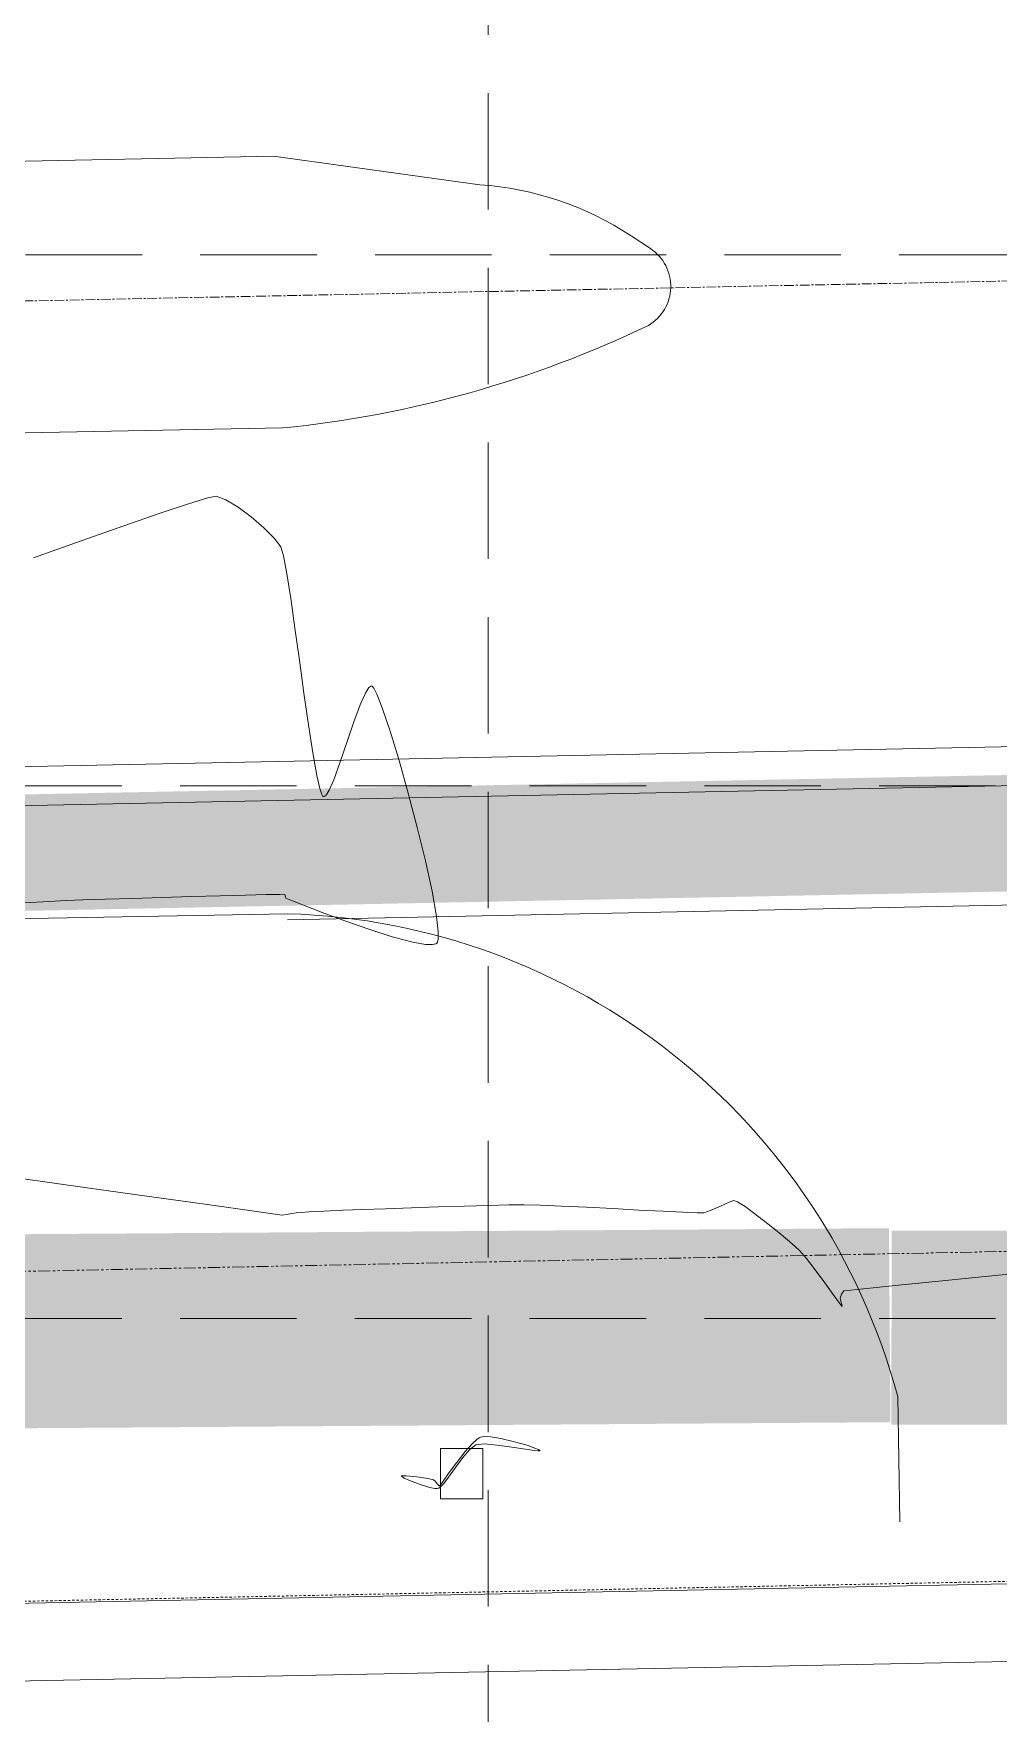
# Model space of a CAD drawing. Extents: x 2140663 to 2528301, y 336313 to 7007653.
# Drawn here: x 2527617.4 to 2527667.1, y 7007439.5 to 7007526 of the extents above; entities that cross this region are included whole.
import ezdxf

# ---------------------------------------------------------------- set-up
doc = ezdxf.new("R2010")
doc.units = 0
doc.header["$MEASUREMENT"] = 0
for name, pattern in [('HIDDEN', [0.375, 0.25, -0.125]), ('PHANTOM2', [1.25, 0.625, -0.125, 0.125, -0.125, 0.125, -0.125]), ('xdrc002pt$0$CL', [0.7000000000000001, 0.5, -0.05, 0.1, -0.05]), ('xdrc002pt$0$HIDDEN2', [0.1875, 0.125, -0.0625])]:
    doc.linetypes.add(name, pattern=pattern)
for name, color, linetype in [('1 EXISTING CONTOURS', 43, 'Continuous'), ('1 SILT FENCE', 200, 'Continuous'), ('GRID', 254, 'HIDDEN'), ('LIMITS OF DISTURBANCE', 1, 'HIDDEN'), ('SANDBAGS', 250, 'HIDDEN'), ('xdrc002ar$0$xdrc002ar$0$C-PKNG-FACE-N', 1, 'Continuous'), ('xdrc002bs$0$C-STRM-PIPE-E', 5, 'Continuous'), ('xdrc002bs$0$v-pave-exst', 6, 'Continuous'), ('xdrc002GR$0$c-pond-cont-n', 5, 'Continuous'), ('xdrc002pt$0$V-ESMT-STRM-N', 2, 'xdrc002pt$0$HIDDEN2'), ('xdrc002pt$0$v-prop-line', 3, 'PHANTOM2'), ('xdrc002pt$0$V-RWAY-CNTR-E', 2, 'xdrc002pt$0$CL')]:
    doc.layers.add(name, color=color, linetype=linetype)

msp = doc.modelspace()

# ---------------------------------------------------------------- linework, layer by layer
at = {"layer": '1 EXISTING CONTOURS', "color": 43, "lineweight": 0}
for points, elevation in [([(2527625.377227768, 7007501.809658818), (2527626.366997125, 7007502.114733607)], 601), ([(2527626.808579369, 7007502.206873504), (2527627.305064769, 7007502.018998172)], 601), ([(2527622.045612034, 7007500.673435073), (2527623.912392376, 7007501.319831765)], 601), ([(2527629.249616066, 7007500.576980535), (2527629.784156562, 7007500.040832682)], 601), ([(2527629.784156562, 7007500.040832682), (2527630.129204605, 7007499.595608129)], 601), ([(2527630.640417376, 7007496.929174808), (2527630.857219021, 7007495.408994721)], 601), ([(2527631.08592675, 7007493.748277401), (2527631.319764998, 7007492.052111206)], 601), ([(2527631.319764998, 7007492.052111206), (2527631.551958197, 7007490.425584487)], 601), ([(2527634.667721813, 7007492.339370021), (2527634.762776081, 7007492.415756666)], 601), ([(2527634.805831487, 7007492.423200994), (2527634.838832853, 7007492.408469344)], 601), ([(2527634.921069405, 7007492.307909287), (2527635.081225039, 7007491.992585924)], 601), ([(2527635.081225039, 7007491.992585924), (2527635.352866237, 7007491.302243492)], 601), ([(2527633.915543884, 7007490.621092834), (2527634.258266696, 7007491.541784464)], 601), ([(2527636.222411979, 7007488.577448134), (2527636.699298461, 7007486.889832732)], 601), ([(2527632.23788389, 7007486.831206555), (2527632.29982273, 7007486.732812876)], 601), ([(2527632.29982273, 7007486.732812876), (2527632.328769187, 7007486.717639497)], 601), ([(2527632.328769187, 7007486.717639497), (2527632.369244466, 7007486.723781224)], 601), ([(2527632.369244466, 7007486.723781224), (2527632.459535421, 7007486.797763069)], 601), ([(2527636.699298461, 7007486.889832732), (2527637.162219081, 7007485.132723636)], 601), ([(2527637.579642633, 7007483.416609433), (2527637.920037914, 7007481.851978713)], 601), ([(2527618.181396604, 7007481.312552871), (2527616.935942315, 7007481.239326403)], 601), ([(2527619.067408723, 7007481.358685476), (2527618.181396604, 7007481.312552871)], 601), ([(2527625.536237879, 7007481.56468596), (2527623.996771271, 7007481.520791921)], 601), ([(2527629.376114984, 7007481.666737544), (2527628.3206363, 7007481.640015793)], 601), ([(2527630.080811228, 7007481.683021151), (2527629.376114984, 7007481.666737544)], 601), ([(2527630.359132128, 7007481.618226812), (2527630.339998467, 7007481.686509597)], 601), ([(2527630.373233001, 7007481.540652822), (2527630.359132128, 7007481.618226812)], 601), ([(2527630.382599374, 7007481.503237519), (2527630.373233001, 7007481.540652822)], 601), ([(2527630.387289206, 7007481.494190871), (2527630.382599374, 7007481.503237519)], 601), ([(2527630.398700795, 7007481.488856385), (2527630.387289206, 7007481.494190871)], 601), ([(2527633.423890323, 7007480.315059262), (2527632.266793154, 7007480.747144545)], 601), ([(2527638.15187372, 7007480.549320064), (2527638.237990573, 7007479.77006137)], 601), ([(2527634.660170493, 7007479.879967366), (2527633.423890323, 7007480.315059262)], 601), ([(2527635.863964709, 7007479.49498584), (2527634.660170493, 7007479.879967366)], 601), ([(2527638.237990573, 7007479.77006137), (2527638.234028517, 7007479.376081312)], 601), ([(2527637.952301113, 7007479.093332533), (2527637.592482393, 7007479.097846647)], 601), ([(2527638.16374209, 7007479.171873341), (2527638.1112371, 7007479.135756521)], 601), ([(2527638.19496069, 7007479.217383696), (2527638.16374209, 7007479.171873341)], 601), ([(2527623.468954176, 7007466.093627433), (2527621.137000545, 7007466.42113205)], 602), ([(2527625.603272529, 7007465.79401198), (2527623.468954176, 7007466.093627433)], 602), ([(2527627.44182469, 7007465.536436881), (2527625.603272529, 7007465.79401198)], 602), ([(2527640.823175024, 7007465.65393695), (2527639.584689747, 7007465.620233753)], 602), ([(2527641.869528044, 7007465.675389118), (2527640.823175024, 7007465.65393695)], 602), ([(2527643.484260529, 7007465.661332505), (2527642.642562174, 7007465.680780734)], 602), ([(2527653.649485304, 7007465.837230857), (2527653.464994177, 7007465.902896524)], 602), ([(2527653.875557519, 7007465.706737759), (2527653.649485304, 7007465.837230857)], 602), ([(2527654.052816599, 7007465.591496335), (2527653.875557519, 7007465.706737759)], 602), ([(2527630.201574875, 7007465.157465649), (2527629.839106778, 7007465.204012522)], 602), ([(2527630.426049311, 7007465.185057007), (2527630.201574875, 7007465.157465649)], 602), ([(2527631.176035434, 7007465.294929671), (2527630.929228032, 7007465.276018116)], 602), ([(2527632.021649424, 7007465.344427938), (2527631.584374106, 7007465.320021621)], 602), ([(2527632.355266769, 7007465.361282597), (2527632.021649424, 7007465.344427938)], 602), ([(2527632.665452126, 7007465.37407632), (2527632.355266769, 7007465.361282597)], 602), ([(2527633.351811657, 7007465.401285683), (2527632.665452126, 7007465.37407632)], 602), ([(2527634.333158726, 7007465.439101162), (2527633.351811657, 7007465.401285683)], 602), ([(2527635.528306703, 7007465.483713232), (2527634.333158726, 7007465.439101162)], 602), ([(2527636.856068954, 7007465.53131237), (2527635.528306703, 7007465.483713232)], 602), ([(2527638.235258846, 7007465.578089052), (2527636.856068954, 7007465.53131237)], 602), ([(2527639.584689747, 7007465.620233753), (2527638.235258846, 7007465.578089052)], 602), ([(2527648.578917956, 7007465.413363597), (2527647.233973107, 7007465.485050264)], 602), ([(2527649.814800543, 7007465.34840727), (2527648.578917956, 7007465.413363597)], 602), ([(2527650.847671313, 7007465.298097264), (2527649.814800543, 7007465.34840727)], 602), ([(2527651.583580714, 7007465.270349555), (2527650.847671313, 7007465.298097264)], 602), ([(2527651.928579191, 7007465.273080125), (2527651.583580714, 7007465.270349555)], 602), ([(2527655.291848251, 7007464.645187811), (2527654.710620515, 7007465.096388538)], 602), ([(2527655.908860875, 7007464.153326626), (2527655.291848251, 7007464.645187811)], 602), ([(2527657.66104639, 7007462.327176027), (2527657.205267248, 7007462.920213933)], 602), ([(2527660.466919373, 7007461.390068442), (2527659.492041527, 7007461.28582746)], 602), ([(2527663.857060733, 7007461.738114182), (2527661.95621535, 7007461.544338142)], 602), ([(2527658.939578626, 7007460.866316992), (2527658.969147791, 7007460.720016825)], 602), ([(2527659.134450538, 7007461.242137575), (2527659.015160183, 7007461.069618936)], 602), ([(2527659.029380348, 7007460.537206085), (2527659.047187256, 7007460.440189893)], 602), ([(2527659.492041527, 7007461.28582746), (2527659.134450538, 7007461.242137575)], 602), ([(2527640.35637407, 7007453.678818008), (2527640.221438233, 7007453.588664828)], 603), ([(2527640.478457728, 7007453.720479171), (2527640.415728838, 7007453.704651084)], 603), ([(2527640.638947557, 7007453.734598415), (2527640.478457728, 7007453.720479171)], 603), ([(2527640.952310412, 7007453.717201549), (2527640.638947557, 7007453.734598415)], 603), ([(2527639.136813749, 7007452.145966678), (2527639.512815111, 7007452.655231982)], 603), ([(2527639.986225832, 7007453.371980739), (2527639.633086399, 7007452.972357675)], 603), ([(2527639.871404151, 7007453.076510273), (2527640.179537741, 7007453.311659636)], 603), ([(2527640.179537741, 7007453.311659636), (2527640.611070093, 7007453.35668376)], 603), ([(2527640.611070093, 7007453.35668376), (2527641.271146604, 7007453.303232491)], 603), ([(2527642.023660927, 7007453.196633146), (2527642.732506712, 7007453.08221304)], 603), ([(2527643.176678526, 7007453.015505965), (2527643.392381178, 7007452.995189225)], 603), ([(2527643.409141792, 7007453.066094967), (2527643.218351456, 7007453.149464877)], 603), ([(2527643.392381178, 7007452.995189225), (2527643.463932943, 7007453.001233328)], 603), ([(2527643.468460653, 7007453.025760269), (2527643.409141792, 7007453.066094967)], 603), ([(2527643.463932943, 7007453.001233328), (2527643.474767271, 7007453.011219813)], 603), ([(2527643.474767271, 7007453.011219813), (2527643.468460653, 7007453.025760269)], 603), ([(2527636.592853154, 7007451.720485916), (2527636.337830104, 7007451.710234257)], 603), ([(2527637.142144386, 7007451.659611554), (2527636.592853154, 7007451.720485916)], 603), ([(2527637.703611622, 7007451.575665604), (2527637.142144386, 7007451.659611554)], 603), ([(2527637.995162683, 7007451.516702508), (2527637.703611622, 7007451.575665604)], 603), ([(2527638.19254833, 7007451.300085866), (2527638.098324473, 7007451.416536006)], 603), ([(2527638.186425017, 7007451.063556857), (2527638.234766996, 7007451.07166786)], 603), ([(2527638.257018718, 7007451.230026091), (2527638.19254833, 7007451.300085866)], 603), ([(2527638.306877492, 7007451.202249245), (2527638.29239805, 7007451.205283793)], 603), ([(2527638.521605905, 7007451.320830859), (2527638.776443191, 7007451.646856279)], 603)]:
    msp.add_lwpolyline(points, dxfattribs=dict(at, elevation=elevation))
at = {"layer": '1 EXISTING CONTOURS', "color": 43, "lineweight": 0, "extrusion": (0.2042593320644338, -0.9789168122290022, 0), "elevation": -6343470.358411731}
msp.add_lwpolyline([(3905683.647082393, 601.0000000000007), (3905684.098175111, 601.0000000000007)], dxfattribs=at)
at = {"layer": '1 EXISTING CONTOURS', "color": 43, "lineweight": 0, "extrusion": (-0.5210004386543768, -0.8535564087521966, 0), "elevation": -7298193.192353372}
msp.add_lwpolyline([(-1493439.140594402, 601), (-1493438.407891908, 601)], dxfattribs=at)
at = {"layer": '1 EXISTING CONTOURS', "color": 43, "lineweight": 0, "extrusion": (0.317129969119294, -0.9483820868649911, 0), "elevation": -5844203.432129044}
msp.add_lwpolyline([(4619441.918006196, 601), (4619443.46256868, 601)], dxfattribs=at)
at = {"layer": '1 EXISTING CONTOURS', "color": 43, "lineweight": 0, "extrusion": (-0.5987581193578118, -0.8009299061110756, 0), "elevation": -7125955.374486845}
msp.add_lwpolyline([(-2171345.700689285, 601), (-2171344.858271086, 601)], dxfattribs=at)
at = {"layer": '1 EXISTING CONTOURS', "color": 43, "lineweight": 0, "extrusion": (-0.653162766225813, -0.7572175386348654, 0), "elevation": -6957155.651556105}
msp.add_lwpolyline([(-2663074.113264441, 601), (-2663073.262213817, 601)], dxfattribs=at)
at = {"layer": '1 EXISTING CONTOURS', "color": 43, "lineweight": 0, "extrusion": (0.3327683934037197, -0.9430085876340191, 0), "elevation": -5767020.585650308}
msp.add_lwpolyline([(4715441.70788253, 601.0000000000007), (4715444.036179688, 601.0000000000007)], dxfattribs=at)
at = {"layer": '1 EXISTING CONTOURS', "color": 43, "lineweight": 0, "extrusion": (0.3361732797677268, -0.9418001518210802, 0), "elevation": -5749946.213452926}
msp.add_lwpolyline([(4736244.379596062, 601.0000000000007), (4736246.982384987, 601.0000000000007)], dxfattribs=at)
at = {"layer": '1 EXISTING CONTOURS', "color": 43, "lineweight": 0, "extrusion": (0.9578158545447473, 0.2873826521951451, 0), "elevation": 4434838.031219428}
msp.add_lwpolyline([(5985497.163090195, 601.0000000000007), (5985496.674438583, 601.0000000000007)], dxfattribs=at)
at = {"layer": '1 EXISTING CONTOURS', "color": 43, "lineweight": 0, "extrusion": (0.9829794317885472, 0.1837156408166305, 0), "elevation": 3771995.758960431}
msp.add_lwpolyline([(6423862.295943936, 601.0000000000007), (6423861.356106816, 601.0000000000007)], dxfattribs=at)
at = {"layer": '1 EXISTING CONTOURS', "color": 43, "lineweight": 0, "extrusion": (0.9881334233247273, 0.1535979742983458, 0), "elevation": 3573973.650839224}
msp.add_lwpolyline([(6536104.273281211, 601), (6536102.983420479, 601)], dxfattribs=at)
at = {"layer": '1 EXISTING CONTOURS', "color": 43, "lineweight": 0, "extrusion": (0.9906499103606629, 0.1364285714299281, 0), "elevation": 3460019.8700798}
msp.add_lwpolyline([(6597133.631820784, 601.0000000000007), (6597131.955429052, 601.0000000000007)], dxfattribs=at)
at = {"layer": '1 EXISTING CONTOURS', "color": 43, "lineweight": 0, "extrusion": (0.9110625819306911, -0.4122680824485237, 0), "elevation": -586132.107192806}
msp.add_lwpolyline([(7426326.265702442, 601), (7426326.864739362, 601)], dxfattribs=at)
at = {"layer": '1 EXISTING CONTOURS', "color": 43, "lineweight": 0, "extrusion": (0.8402612407657762, -0.5421817474489145, 0), "elevation": -1675460.999692}
msp.add_lwpolyline([(7258561.289094622, 601.0000000000007), (7258561.588793596, 601.0000000000007)], dxfattribs=at)
at = {"layer": '1 EXISTING CONTOURS', "color": 43, "lineweight": 0, "extrusion": (0.170373230707595, -0.985379603126763, 0), "elevation": -6474398.794969123}
msp.add_lwpolyline([(3684568.86142514, 601.0000000000007), (3684568.905119372, 601.0000000000007)], dxfattribs=at)
at = {"layer": '1 EXISTING CONTOURS', "color": 43, "lineweight": 0, "extrusion": (0.7741076555033634, 0.6330539769175186, 0), "elevation": 6392782.416458362}
msp.add_lwpolyline([(3824424.232359414, 601), (3824424.102454925, 601)], dxfattribs=at)
at = {"layer": '1 EXISTING CONTOURS', "color": 43, "lineweight": 0, "extrusion": (0.9476261020170452, 0.3193818573056094, 0), "elevation": 4633318.823920542}
msp.add_lwpolyline([(5833200.794073611, 601), (5833199.509640604, 601)], dxfattribs=at)
at = {"layer": '1 EXISTING CONTOURS', "color": 43, "lineweight": 0, "extrusion": (0.9883287992678278, 0.1523357625044557, 0), "elevation": 3565622.453962408}
msp.add_lwpolyline([(6540655.918400843, 601.0000000000007), (6540654.449457627, 601.0000000000007)], dxfattribs=at)
at = {"layer": '1 EXISTING CONTOURS', "color": 43, "lineweight": 0, "extrusion": (0.9462327330954035, -0.3234866532313244, 0), "elevation": 124900.2596025085}
msp.add_lwpolyline([(7448371.721036397, 601), (7448372.83847036, 601)], dxfattribs=at)
at = {"layer": '1 EXISTING CONTOURS', "color": 43, "lineweight": 0, "extrusion": (0.9565896636905832, 0.2914381843896528, 0), "elevation": 4460160.432071929}
msp.add_lwpolyline([(5966643.006209423, 601.0000000000007), (5966641.43015945, 601.0000000000007)], dxfattribs=at)
at = {"layer": '1 EXISTING CONTOURS', "color": 43, "lineweight": 0, "extrusion": (0.946607399507992, -0.3223886337895878, 0), "elevation": 133541.638777304}
msp.add_lwpolyline([(7448220.685118958, 601), (7448221.801228541, 601)], dxfattribs=at)
at = {"layer": '1 EXISTING CONTOURS', "color": 43, "lineweight": 0, "extrusion": (0.9845300738255908, 0.1752156777602302, 0), "elevation": 3716351.42870332}
msp.add_lwpolyline([(6456202.921980188, 601), (6456201.731582123, 601)], dxfattribs=at)
at = {"layer": '1 EXISTING CONTOURS', "color": 43, "lineweight": 0, "extrusion": (0.9385148402381522, -0.3452388950462503, 0), "elevation": -47036.32580265775}
msp.add_lwpolyline([(7449268.269551093, 601.0000000000007), (7449269.247891113, 601.0000000000007)], dxfattribs=at)
at = {"layer": '1 EXISTING CONTOURS', "color": 43, "lineweight": 0, "extrusion": (0.9750958289116128, 0.2217839589311514, 0), "elevation": 4018831.79176712}
msp.add_lwpolyline([(6272383.898486369, 601), (6272383.215990243, 601)], dxfattribs=at)
at = {"layer": '1 EXISTING CONTOURS', "color": 43, "lineweight": 0, "extrusion": (0.9141378373945397, -0.4054035202654687, 0), "elevation": -530255.3036555238}
msp.add_lwpolyline([(7430520.214654762, 601.0000000000007), (7430520.808168896, 601.0000000000007)], dxfattribs=at)
at = {"layer": '1 EXISTING CONTOURS', "color": 43, "lineweight": 0, "extrusion": (0.9482058425569926, 0.3176565443065573, 0), "elevation": 4622689.706871694}
msp.add_lwpolyline([(5841621.354789844, 601), (5841621.033027195, 601)], dxfattribs=at)
at = {"layer": '1 EXISTING CONTOURS', "color": 43, "lineweight": 0, "extrusion": (0.8466351705816654, -0.5321737384859899, 0), "elevation": -1589217.908010266}
msp.add_lwpolyline([(7277924.395882407, 601.0000000000003), (7277924.689656205, 601.0000000000003)], dxfattribs=at)
at = {"layer": '1 EXISTING CONTOURS', "color": 43, "lineweight": 0, "extrusion": (0.9716688556145887, 0.2363464301161241, 0), "elevation": 4112220.404033367}
msp.add_lwpolyline([(6211557.039730489, 601.0000000000003), (6211555.273579199, 601.0000000000003)], dxfattribs=at)
at = {"layer": '1 EXISTING CONTOURS', "color": 43, "lineweight": 0, "extrusion": (0.0393262293315929, -0.999226424633856, 0), "elevation": -6902658.816619867}
msp.add_lwpolyline([(2801242.441788347, 601.0000000000007), (2801241.582511707, 601.0000000000007)], dxfattribs=at)
at = {"layer": '1 EXISTING CONTOURS', "color": 43, "lineweight": 0, "extrusion": (0.03401617285801824, -0.9994212825350947, 0), "elevation": -6917446.08428787}
msp.add_lwpolyline([(2764526.018164144, 601), (2764524.846570679, 601)], dxfattribs=at)
at = {"layer": '1 EXISTING CONTOURS', "color": 43, "lineweight": 0, "extrusion": (0.03135465677384978, -0.999508321875608, 0), "elevation": -6924783.31505458}
msp.add_lwpolyline([(2746096.885271253, 601), (2746095.496095829, 601)], dxfattribs=at)
at = {"layer": '1 EXISTING CONTOURS', "color": 43, "lineweight": 0, "extrusion": (0.02969828162918417, -0.9995589087533929, 0), "elevation": -6929324.492723543}
msp.add_lwpolyline([(2734619.243667364, 601), (2734617.731657645, 601)], dxfattribs=at)
at = {"layer": '1 EXISTING CONTOURS', "color": 43, "lineweight": 0, "extrusion": (0.02750534629370227, -0.9996216563906885, 0), "elevation": -6935307.113143565}
msp.add_lwpolyline([(2719413.905774258, 601.0000000000007), (2719412.432352932, 601.0000000000007)], dxfattribs=at)
at = {"layer": '1 EXISTING CONTOURS', "color": 43, "lineweight": 0, "extrusion": (0.02652665298244009, -0.999648106426231, 0), "elevation": -6937966.232928263}
msp.add_lwpolyline([(2712623.898218911, 601), (2712622.586222671, 601)], dxfattribs=at)
at = {"layer": '1 EXISTING CONTOURS', "color": 43, "lineweight": 0, "extrusion": (0.01345795316492779, -0.9999094376475355, 0), "elevation": -6972830.341749266}
msp.add_lwpolyline([(2621707.792189852, 601), (2621707.532979137, 601)], dxfattribs=at)
at = {"layer": '1 EXISTING CONTOURS', "color": 43, "lineweight": 0, "extrusion": (-0.3894938584305024, -0.9210290626494475, 0), "elevation": -7438590.623890954}
msp.add_lwpolyline([(-401349.8567214236, 601), (-401349.9461353528, 601)], dxfattribs=at)
at = {"layer": '1 EXISTING CONTOURS', "color": 43, "lineweight": 0, "extrusion": (-0.3796207690845535, -0.9251421899792768, 0), "elevation": -7442457.765799811}
msp.add_lwpolyline([(-321767.6203181054, 601), (-321767.9002243723, 601)], dxfattribs=at)
at = {"layer": '1 EXISTING CONTOURS', "color": 43, "lineweight": 0, "extrusion": (-0.3720319125238162, -0.9282199394884122, 0), "elevation": -7444843.210953769}
msp.add_lwpolyline([(-260808.8313601241, 601), (-260809.4352484914, 601)], dxfattribs=at)
at = {"layer": '1 EXISTING CONTOURS', "color": 43, "lineweight": 0, "extrusion": (0.9845296626328025, 0.1752179882207884, 0), "elevation": 3716371.381270202}
msp.add_lwpolyline([(6456186.112334468, 601.0000000000007), (6456184.789206585, 601.0000000000007)], dxfattribs=at)
at = {"layer": '1 EXISTING CONTOURS', "color": 43, "lineweight": 0, "extrusion": (-0.3626135286357547, -0.9319396057955294, 0), "elevation": -7447102.500469106}
msp.add_lwpolyline([(-185406.7022579261, 601), (-185407.7390689021, 601)], dxfattribs=at)
at = {"layer": '1 EXISTING CONTOURS', "color": 43, "lineweight": 0, "extrusion": (-0.256967510158829, -0.9664200425916115, 0), "elevation": -7421688.926555234}
msp.add_lwpolyline([(642064.4974516325, 601), (642063.4009932999, 601)], dxfattribs=at)
at = {"layer": '1 EXISTING CONTOURS', "color": 43, "lineweight": 0, "extrusion": (-0.1699944319382354, -0.9854450228754503, 0), "elevation": -7335169.716556505}
msp.add_lwpolyline([(1299615.456587162, 601.0000000000007), (1299614.777829484, 601.0000000000007)], dxfattribs=at)
at = {"layer": '1 EXISTING CONTOURS', "color": 43, "lineweight": 0, "extrusion": (0.2578956646930978, -0.9661727724027963, 0), "elevation": -6118568.633347535}
msp.add_lwpolyline([(4249333.611103859, 601.0000000000003), (4249333.446603273, 601.0000000000003)], dxfattribs=at)
at = {"layer": '1 EXISTING CONTOURS', "color": 43, "lineweight": 0, "extrusion": (0.9710094844803013, -0.2390409610282296, 0), "elevation": 779286.0941327536}
msp.add_lwpolyline([(7408538.00906893, 601.0000000000007), (7408537.845633232, 601.0000000000007)], dxfattribs=at)
at = {"layer": '1 EXISTING CONTOURS', "color": 43, "lineweight": 0, "extrusion": (-0.1387408499251107, -0.9903287214667955, 0), "elevation": -7290379.566997116}
msp.add_lwpolyline([(1530951.506581692, 602), (1530949.049991887, 602)], dxfattribs=at)
at = {"layer": '1 EXISTING CONTOURS', "color": 43, "lineweight": 0, "extrusion": (0.1389827647019359, 0.9902948001054062, 0), "elevation": 7290753.332499696}
msp.add_lwpolyline([(-1529173.011843242, 602), (-1529170.556556197, 602)], dxfattribs=at)
at = {"layer": '1 EXISTING CONTOURS', "color": 43, "lineweight": 0, "extrusion": (0.006974446573480526, -0.9999756782517232, 0), "elevation": -6989666.338396987}
msp.add_lwpolyline([(2576454.360880192, 602.0000000000007), (2576453.58782726, 602.0000000000007)], dxfattribs=at)
at = {"layer": '1 EXISTING CONTOURS', "color": 43, "lineweight": 0, "extrusion": (-0.04000803044633256, -0.9991993582362857, 0), "elevation": -7102981.229142018}
msp.add_lwpolyline([(2245265.95711551, 602.0000000000003), (2245264.84779303, 602.0000000000003)], dxfattribs=at)
at = {"layer": '1 EXISTING CONTOURS', "color": 43, "lineweight": 0, "extrusion": (0.4187423536753449, -0.9081050827070799, 0), "elevation": -5305079.866387725}
msp.add_lwpolyline([(5229697.464071355, 602), (5229696.980918469, 602)], dxfattribs=at)
at = {"layer": '1 EXISTING CONTOURS', "color": 43, "lineweight": 0, "extrusion": (0.3325968560633603, -0.9430691021005664, 0), "elevation": -5767834.981370238}
msp.add_lwpolyline([(4714413.011928024, 602), (4714412.750507591, 602)], dxfattribs=at)
at = {"layer": '1 EXISTING CONTOURS', "color": 43, "lineweight": 0, "extrusion": (-0.1380640722285025, -0.9904232993824826, 0), "elevation": -7289331.674601682}
msp.add_lwpolyline([(1535943.341204209, 602), (1535941.882580351, 602)], dxfattribs=at)
at = {"layer": '1 EXISTING CONTOURS', "color": 43, "lineweight": 0, "extrusion": (-0.136274058654925, -0.9906711769995705, 0), "elevation": -7286544.178395002}
msp.add_lwpolyline([(1549114.303493199, 602.0000000000007), (1549113.341895592, 602.0000000000007)], dxfattribs=at)
at = {"layer": '1 EXISTING CONTOURS', "color": 43, "lineweight": 0, "extrusion": (-0.1858563152665048, 0.9825769334131336, 0), "elevation": 6415597.575191583}
msp.add_lwpolyline([(-3785973.294703884, 602.0000000000003), (-3785973.011482277, 602.0000000000003)], dxfattribs=at)
at = {"layer": '1 EXISTING CONTOURS', "color": 43, "lineweight": 0, "extrusion": (-0.1679831455481776, 0.9857898674726474, 0), "elevation": 6483288.871488489}
msp.add_lwpolyline([(-3668849.018128618, 602), (-3668848.789995108, 602)], dxfattribs=at)
at = {"layer": '1 EXISTING CONTOURS', "color": 43, "lineweight": 0, "extrusion": (0.06133318294184938, -0.9981173481461093, 0), "elevation": -6839245.012071793}
msp.add_lwpolyline([(2952663.086517382, 602), (2952662.677408501, 602)], dxfattribs=at)
at = {"layer": '1 EXISTING CONTOURS', "color": 43, "lineweight": 0, "extrusion": (-0.04786764942203389, -0.9988536870527182, 0), "elevation": -7120425.273612972}
msp.add_lwpolyline([(2189317.49617403, 602.0000000000007), (2189316.213482954, 602.0000000000007)], dxfattribs=at)
at = {"layer": '1 EXISTING CONTOURS', "color": 43, "lineweight": 0, "extrusion": (-0.05176729235240849, -0.9986591748151622, 0), "elevation": -7128919.152170872}
msp.add_lwpolyline([(2161500.586489401, 602.0000000000003), (2161499.224605797, 602.0000000000003)], dxfattribs=at)
at = {"layer": '1 EXISTING CONTOURS', "color": 43, "lineweight": 0, "extrusion": (0.3203077764487572, -0.9473135322301973, 0), "elevation": -5828640.110942364}
msp.add_lwpolyline([(4639024.888413999, 602), (4639024.496873002, 602)], dxfattribs=at)
at = {"layer": '1 EXISTING CONTOURS', "color": 43, "lineweight": 0, "extrusion": (0.4088521331518998, -0.9126006427880387, 0), "elevation": -5361581.392467023}
msp.add_lwpolyline([(5171754.815624143, 602), (5171754.2894227, 602)], dxfattribs=at)
at = {"layer": '1 EXISTING CONTOURS', "color": 43, "lineweight": 0, "extrusion": (-0.5929943076322864, -0.8052066511869517, 0), "elevation": -7141342.367220478}
msp.add_lwpolyline([(-2120103.088563254, 602), (-2120103.351458861, 602)], dxfattribs=at)
at = {"layer": '1 EXISTING CONTOURS', "color": 43, "lineweight": 0, "extrusion": (0.6052665296983191, 0.7960228815976046, 0), "elevation": 7108007.353694731}
msp.add_lwpolyline([(2229313.094441287, 602.0000000000007), (2229313.65487571, 602.0000000000007)], dxfattribs=at)
at = {"layer": '1 EXISTING CONTOURS', "color": 43, "lineweight": 0, "extrusion": (-0.6401564069035943, -0.7682446060339636, 0), "elevation": -7001541.662274556}
msp.add_lwpolyline([(-2544014.335568177, 602.0000000000007), (-2544015.056007067, 602.0000000000007)], dxfattribs=at)
at = {"layer": '1 EXISTING CONTOURS', "color": 43, "lineweight": 0, "extrusion": (-0.6768900849703241, -0.7360841071975862, 0), "elevation": -6869028.253108425}
msp.add_lwpolyline([(-2882714.412955841, 602.0000000000007), (-2882714.943614949, 602.0000000000007)], dxfattribs=at)
at = {"layer": '1 EXISTING CONTOURS', "color": 43, "lineweight": 0, "extrusion": (0.7605641910999972, 0.6492627443619471, 0), "elevation": 6472130.164294846}
msp.add_lwpolyline([(3688511.713677671, 602), (3688512.256329082, 602)], dxfattribs=at)
at = {"layer": '1 EXISTING CONTOURS', "color": 43, "lineweight": 0, "extrusion": (0.8049828977548036, 0.5932980147634742, 0), "elevation": 6192234.675764628}
msp.add_lwpolyline([(4141232.239163394, 602.0000000000007), (4141233.057737269, 602.0000000000007)], dxfattribs=at)
at = {"layer": '1 EXISTING CONTOURS', "color": 43, "lineweight": 0, "extrusion": (0.09937636740880748, -0.9950499171401552, 0), "elevation": -6721584.171810743}
msp.add_lwpolyline([(3211532.451895872, 602), (3211530.02454225, 602)], dxfattribs=at)
at = {"layer": '1 EXISTING CONTOURS', "color": 43, "lineweight": 0, "extrusion": (0.809985373102357, 0.5864500791714804, 0), "elevation": 6156892.577163097}
msp.add_lwpolyline([(4193595.37997459, 602), (4193596.133594892, 602)], dxfattribs=at)
at = {"layer": '1 EXISTING CONTOURS', "color": 43, "lineweight": 0, "extrusion": (0.1030343517170454, -0.9946777982674834, 0), "elevation": -6709730.409347836}
msp.add_lwpolyline([(3236218.486775771, 602.0000000000007), (3236216.989511048, 602.0000000000007)], dxfattribs=at)
at = {"layer": '1 EXISTING CONTOURS', "color": 43, "lineweight": 0, "extrusion": (0.1003095035591785, -0.9949562822032489, 0), "elevation": -6718569.371969363}
msp.add_lwpolyline([(3217832.262767626, 602), (3217830.042040843, 602)], dxfattribs=at)
at = {"layer": '1 EXISTING CONTOURS', "color": 43, "lineweight": 0, "extrusion": (0.8093891026667316, 0.5872727479496586, 0), "elevation": 6161150.228501887}
msp.add_lwpolyline([(4187337.059442618, 602), (4187337.61231423, 602)], dxfattribs=at)
at = {"layer": '1 EXISTING CONTOURS', "color": 43, "lineweight": 0, "extrusion": (0.7859697857087808, 0.6182649075864594, 0), "elevation": 6319130.521132404}
msp.add_lwpolyline([(3944889.293319503, 602), (3944889.509789001, 602)], dxfattribs=at)
at = {"layer": '1 EXISTING CONTOURS', "color": 43, "lineweight": 0, "extrusion": (0.9373207821754788, -0.3484677191677142, 0), "elevation": -72646.65092381835}
msp.add_lwpolyline([(7449046.462686021, 602.0000000000007), (7449046.245789149, 602.0000000000007)], dxfattribs=at)
at = {"layer": '1 EXISTING CONTOURS', "color": 43, "lineweight": 0, "extrusion": (0.9497754063027435, 0.3129323850010711, 0), "elevation": 4593569.720333307}
msp.add_lwpolyline([(5864527.502819729, 602), (5864527.310341868, 602)], dxfattribs=at)
at = {"layer": '1 EXISTING CONTOURS', "color": 43, "lineweight": 0, "extrusion": (0.67754526151811, -0.7354810796984216, 0), "elevation": -3441258.876469726}
msp.add_lwpolyline([(6606898.533460479, 603), (6606898.213652929, 603)], dxfattribs=at)
at = {"layer": '1 EXISTING CONTOURS', "color": 43, "lineweight": 0, "extrusion": (0.399072387587998, -0.9169194236490004, 0), "elevation": -5416558.916446901}
msp.add_lwpolyline([(5114123.874009477, 603.0000000000007), (5114123.80927667, 603.0000000000007)], dxfattribs=at)
at = {"layer": '1 EXISTING CONTOURS', "color": 43, "lineweight": 0, "extrusion": (-0.1553792833894679, -0.987854887265015, 0), "elevation": -7315090.441656812}
msp.add_lwpolyline([(1408129.84884027, 603.0000000000007), (1408129.331027397, 603.0000000000007)], dxfattribs=at)
at = {"layer": '1 EXISTING CONTOURS', "color": 43, "lineweight": 0, "extrusion": (-0.2240581733622189, -0.9745757717846191, 0), "elevation": -7395633.265576209}
msp.add_lwpolyline([(893301.5872039208, 603), (893300.8686418706, 603)], dxfattribs=at)
at = {"layer": '1 EXISTING CONTOURS', "color": 43, "lineweight": 0, "extrusion": (0.7891023506975027, -0.6142617358452955, 0), "elevation": -2309843.85047005}
msp.add_lwpolyline([(7082229.921500662, 603), (7082229.175238026, 603)], dxfattribs=at)
at = {"layer": '1 EXISTING CONTOURS', "color": 43, "lineweight": 0, "extrusion": (0.7614909215587925, -0.648175575275358, 0), "elevation": -2617285.114037829}
msp.add_lwpolyline([(6974465.77551987, 603.0000000000003), (6974466.328748119, 603.0000000000003)], dxfattribs=at)
at = {"layer": '1 EXISTING CONTOURS', "color": 43, "lineweight": 0, "extrusion": (-0.1402572905320336, -0.9901150905084786, 0), "elevation": -7292705.377691943}
msp.add_lwpolyline([(1519809.352113148, 603), (1519810.11214027, 603)], dxfattribs=at)
at = {"layer": '1 EXISTING CONTOURS', "color": 43, "lineweight": 0, "extrusion": (-0.2760746827821665, -0.9611361867741357, 0), "elevation": -7432935.121322534}
msp.add_lwpolyline([(494828.5337352015, 603), (494827.8557321415, 603)], dxfattribs=at)
at = {"layer": '1 EXISTING CONTOURS', "color": 43, "lineweight": 0, "extrusion": (-0.1485174804683612, -0.9889097825359652, 0), "elevation": -7305138.033818336}
msp.add_lwpolyline([(1458881.348661292, 603), (1458881.797814311, 603)], dxfattribs=at)
at = {"layer": '1 EXISTING CONTOURS', "color": 43, "lineweight": 0, "extrusion": (-0.326583691865386, -0.9451682877707941, 0), "elevation": -7448709.548881503}
msp.add_lwpolyline([(100528.2926587388, 603), (100527.8667339254, 603)], dxfattribs=at)
at = {"layer": '1 EXISTING CONTOURS', "color": 43, "lineweight": 0, "extrusion": (0.8140724888768217, -0.5807632760892316, 0), "elevation": -2011989.495793188}
msp.add_lwpolyline([(7172533.501498674, 603), (7172533.053389308, 603)], dxfattribs=at)
at = {"layer": '1 EXISTING CONTOURS', "color": 43, "lineweight": 0, "extrusion": (0.8087604142078902, -0.5881382426014159, 0), "elevation": -2077096.224046084}
msp.add_lwpolyline([(7153951.354335622, 603.0000000000007), (7153950.645437557, 603.0000000000007)], dxfattribs=at)
at = {"layer": '1 EXISTING CONTOURS', "color": 43, "lineweight": 0, "extrusion": (0.8107548299873282, -0.5853858604819718, 0), "elevation": -2052767.765616196}
msp.add_lwpolyline([(7160969.268727181, 603), (7160969.884339176, 603)], dxfattribs=at)
at = {"layer": '1 EXISTING CONTOURS', "color": 43, "lineweight": 0, "extrusion": (-0.566985081311747, -0.8237280604482962, 0), "elevation": -7205366.70048749}
msp.add_lwpolyline([(-1891035.599635886, 603), (-1891035.410265692, 603)], dxfattribs=at)
at = {"layer": '1 EXISTING CONTOURS', "color": 43, "lineweight": 0, "extrusion": (-0.4111224807660441, -0.9115801148603307, 0), "elevation": -7427021.722831061}
msp.add_lwpolyline([(-576777.7214562385, 603.0000000000007), (-576777.2813847, 603.0000000000007)], dxfattribs=at)
at = {"layer": '1 EXISTING CONTOURS', "color": 43, "lineweight": 0, "extrusion": (0.3491565861750833, 0.9370643939082103, 0), "elevation": 7448974.288883701}
msp.add_lwpolyline([(78139.28125804337, 603.0000000000003), (78138.73395373346, 603.0000000000003)], dxfattribs=at)
at = {"layer": '1 EXISTING CONTOURS', "color": 43, "lineweight": 0, "extrusion": (0.2814189579417332, 0.9595849988984766, 0), "elevation": 7435570.1670012}
msp.add_lwpolyline([(-453453.3160052171, 603.0000000000007), (-453453.7339124789, 603.0000000000007)], dxfattribs=at)
at = {"layer": '1 EXISTING CONTOURS', "color": 43, "lineweight": 0, "extrusion": (-0.1818803243050756, -0.9833206738550149, 0), "elevation": -7350299.135076885}
msp.add_lwpolyline([(1210961.032438846, 603), (1210961.287197125, 603)], dxfattribs=at)
at = {"layer": '1 EXISTING CONTOURS', "color": 43, "lineweight": 0, "extrusion": (-0.6966146005820015, -0.7174455367872732, 0), "elevation": -6788254.347327568}
msp.add_lwpolyline([(-3068050.297371647, 603), (-3068050.441162061, 603)], dxfattribs=at)
at = {"layer": '1 EXISTING CONTOURS', "color": 43, "lineweight": 0, "extrusion": (-0.02632962554025917, -0.9996533153143192, 0), "elevation": -7071573.454537296}
msp.add_lwpolyline([(2342258.20337673, 603), (2342258.330479699, 603)], dxfattribs=at)
at = {"layer": '1 EXISTING CONTOURS', "color": 43, "lineweight": 0, "extrusion": (0.3818868082772026, -0.9242091027813193, 0), "elevation": -5511078.369775559}
msp.add_lwpolyline([(5012119.389027664, 603.0000000000007), (5012119.430005923, 603.0000000000007)], dxfattribs=at)
at = {"layer": '1 EXISTING CONTOURS', "color": 43, "lineweight": 0, "extrusion": (0.5731010951195806, 0.8194846763501669, 0), "elevation": 7191091.156441087}
msp.add_lwpolyline([(1944617.111769063, 603.0000000000003), (1944617.15494172, 603.0000000000003)], dxfattribs=at)
at = {"layer": '1 EXISTING CONTOURS', "color": 43, "lineweight": 0, "extrusion": (0.5903988701139862, -0.8071116243544808, 0), "elevation": -4163480.449445716}
msp.add_lwpolyline([(6177277.436341532, 603), (6177277.545940747, 603)], dxfattribs=at)
at = {"layer": '1 EXISTING CONTOURS', "color": 43, "lineweight": 0, "extrusion": (0.569634569501302, -0.8218980820205548, 0), "elevation": -4319580.544188129}
msp.add_lwpolyline([(6069147.539045491, 603.0000000000007), (6069147.525358925, 603.0000000000007)], dxfattribs=at)
at = {"layer": '1 EXISTING CONTOURS', "color": 43, "lineweight": 0, "extrusion": (0.7649514566258017, -0.644087935771246, 0), "elevation": -2579894.171621962}
msp.add_lwpolyline([(6988381.432632299, 603.0000000000003), (6988381.357056981, 603.0000000000003)], dxfattribs=at)
at = {"layer": '1 EXISTING CONTOURS', "color": 43, "lineweight": 0, "extrusion": (0.7246965126298203, -0.6890681857277818, 0), "elevation": -2996840.946424076}
msp.add_lwpolyline([(6819990.591953663, 603), (6819990.824887985, 603)], dxfattribs=at)
at = {"layer": '1 EXISTING CONTOURS', "color": 43, "lineweight": 0, "extrusion": (0.8052364949834578, -0.5929537816278394, 0), "elevation": -2119748.06977798}
msp.add_lwpolyline([(7141428.446313578, 603.0000000000003), (7141428.225880402, 603.0000000000003)], dxfattribs=at)
at = {"layer": '1 SILT FENCE', "color": 200, "linetype": 'Continuous', "lineweight": 0, "const_width": 10}
msp.add_lwpolyline([(2527395.543867936, 7007457.618971909), (2527661.494530885, 7007459.479046433)], dxfattribs=at)
at = {"layer": 'GRID', "color": 253, "linetype": 'HIDDEN', "lineweight": 0, "ltscale": 24}
for p, q in [((2527640.809458301, 7006031.973076862), (2527640.809458301, 7007624.562990395)), ((2527229.983776069, 7007514.580157942), (2528272.331315909, 7007514.733102113)), ((2527228.947377252, 7007487.275630045), (2528272.331315909, 7007487.275630045)), ((2527228.947377252, 7007459.818157976), (2528272.331315909, 7007459.818157976))]:
    msp.add_line(p, q, dxfattribs=at)
at = {"layer": 'LIMITS OF DISTURBANCE', "ltscale": 70, "const_width": 6}
msp.add_lwpolyline([(2527323.279507909, 7007478.034385583), (2527323.279507909, 7007463.102355542), (2527345.362386929, 7006446.874516389, 0.3527120601780434), (2527681.725039883, 7006131.321992346), (2528205.897920626, 7006144.525554366), (2528183.386823632, 7007495.015237641)], format="xyb", close=True, dxfattribs=at)
at = {"layer": 'SANDBAGS', "color": 2, "linetype": 'Continuous', "lineweight": 0, "const_width": 10}
msp.add_lwpolyline([(2527661.587537706, 7007459.35116212), (2527692.095476117, 7007459.312922503)], dxfattribs=at)
at = {"layer": 'xdrc002ar$0$xdrc002ar$0$C-PKNG-FACE-N', "color": 7, "lineweight": 0}
msp.add_line((2527630.469384026, 7007480.377542998), (2527714.464244336, 7007482.088874218), dxfattribs=at)
at = {"layer": 'xdrc002bs$0$C-STRM-PIPE-E', "color": 5, "lineweight": 0}
for p, q in [((2527591.312528847, 7007487.738834859), (2527892.311090905, 7007493.849968021)), ((2527601.639681472, 7007485.94809348), (2527892.351688269, 7007491.8503801))]:
    msp.add_line(p, q, dxfattribs=at)
at = {"layer": 'xdrc002bs$0$v-pave-exst', "color": 7, "lineweight": 0}
msp.add_line((2527648.180133369, 7007515.615729365), (2527649.173444857, 7007514.95956496), dxfattribs=at)
for points, format in [([(2527416.953665626, 7007503.280777729), (2527408.263376429, 7007506.404297506, -0.5060407592211702), (2527408.172923115, 7007510.256214502), (2527417.250739354, 7007513.75243914), (2527427.719020267, 7007515.812022308), (2527456.768106245, 7007516.279431109), (2527516.639529218, 7007517.415668362), (2527576.135106868, 7007518.636338041), (2527629.759750326, 7007519.719237443)], "xyb"), ([(2527629.759750326, 7007519.719237443), (2527640.382704007, 7007518.252601556, -0.1295587061714292), (2527648.180193687, 7007515.61568952, -0.1295587061714292)], "xyb"), ([(2527649.173444857, 7007514.95956496, -0.5558717913603719), (2527649.064031884, 7007511.00532477)], "xyb"), ([(2527649.064031884, 7007511.00532477, -0.08752457583972831), (2527630.219558008, 7007505.718726591)], "xyb"), ([(2527661.907952487, 7007455.796298092, 0.3313427926009946), (2527630.467704535, 7007480.68569177), (2527606.798120412, 7007480.250347688), (2527603.757752875, 7007479.745863429), (2527602.165658521, 7007479.252640828), (2527599.950462448, 7007478.723752975), (2527597.429241329, 7007478.522443344), (2527586.508153763, 7007478.278237397), (2527583.075748519, 7007478.519942976), (2527581.192221266, 7007479.018886419), (2527579.369442957, 7007479.513829274), (2527576.441932031, 7007479.713808711), (2527517.506526839, 7007478.450732788), (2527457.125498852, 7007477.29414254), (2527298.018688595, 7007474.010729227)], "xyb"), ([(2527639.83185264, 7007450.533533424, 0, 2.00000004, 0), (2527639.83185264, 7007444.533533424, 0, 0, 0), (2527639.83185264, 7007442.791563026, 0, 0, 0.3648807555347859)], "xyseb")]:
    msp.add_lwpolyline(points, format=format, dxfattribs=at)
for points in [[(2527630.219558008, 7007505.718726591), (2527576.342887453, 7007504.684914416), (2527516.902157876, 7007503.494449181), (2527456.936361012, 7007502.248495779), (2527427.71863021, 7007501.554823671), (2527416.953665626, 7007503.280777729)], [(2527661.907952487, 7007455.796298092), (2527662.010237543, 7007449.342298075)]]:
    msp.add_lwpolyline(points, dxfattribs=at)
msp.add_lwpolyline([(2527640.545998043, 7007450.533533424), (2527638.358706078, 7007450.533533423), (2527638.358706078, 7007453.124084746), (2527640.545998043, 7007453.124084747)], close=True, dxfattribs=at)
at = {"layer": 'xdrc002GR$0$c-pond-cont-n', "lineweight": 0}
for points, elevation in [([(2527901.433511238, 7007450.768730691), (2527552.797122758, 7007443.874365981)], 602), ([(2527888.425200401, 7007446.510706311), (2527538.074861302, 7007439.582447833)], 601)]:
    msp.add_lwpolyline(points, dxfattribs=dict(at, elevation=elevation))
at = {"layer": 'xdrc002pt$0$V-ESMT-STRM-N', "color": 7, "lineweight": 0}
msp.add_line((2528101.806410341, 7007455.094461684), (2527397.991979818, 7007440.805012335), dxfattribs=at)
at = {"layer": 'xdrc002pt$0$v-prop-line', "color": 7, "lineweight": 0}
msp.add_line((2527332.689760574, 7007456.482693586), (2528169.444881075, 7007473.471219813), dxfattribs=at)
at = {"layer": 'xdrc002pt$0$V-RWAY-CNTR-E', "color": 7, "lineweight": 0}
msp.add_line((2527284.938087328, 7007505.523501908), (2528222.469736997, 7007524.558080399), dxfattribs=at)

doc.saveas('drawing.dxf')
